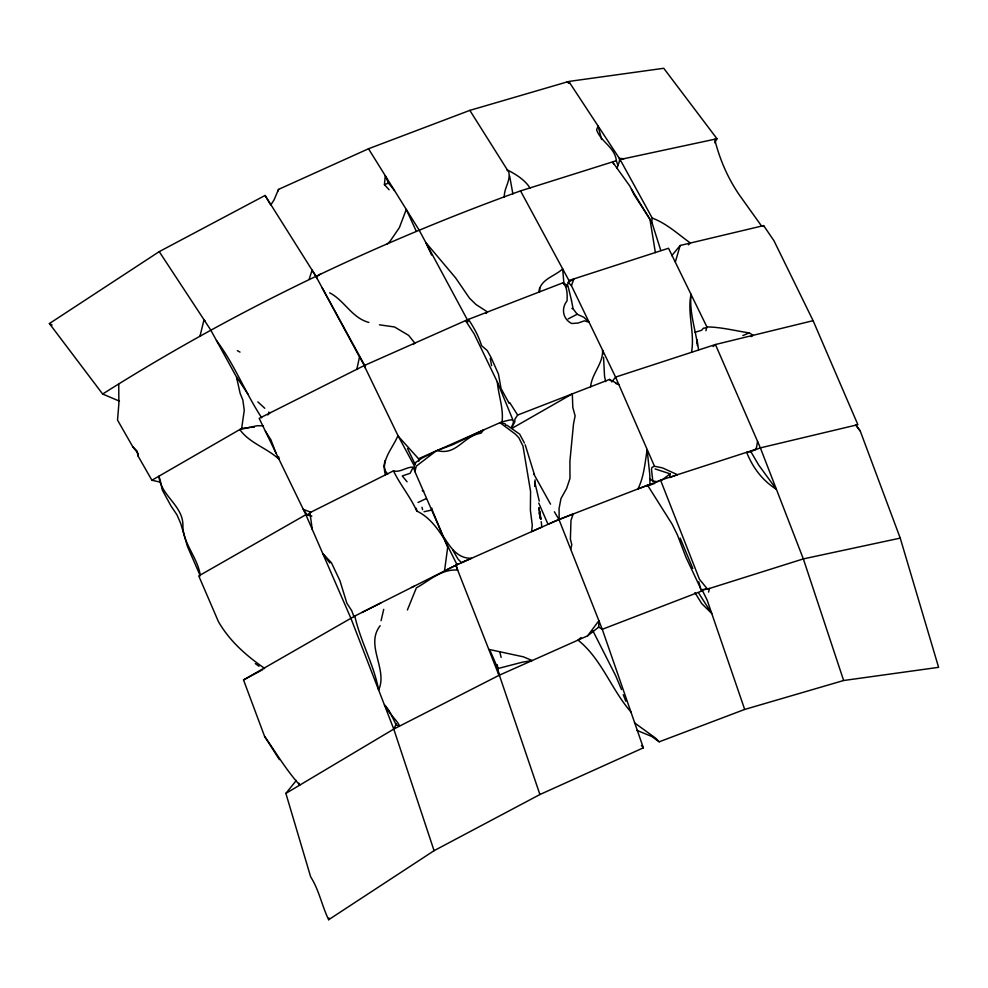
<?xml version="1.0" encoding="UTF-8"?>
<svg xmlns="http://www.w3.org/2000/svg" width="988" height="988" viewBox="0 0 988 988"><rect width="100%" height="100%" fill="white"/><g stroke="black" fill="none" stroke-linecap="round" stroke-linejoin="round"><path stroke-width="1.48" d="M365.338 365.066L365.301 367.956L364.486 366.103L365.338 365.066L467.373 319.803L419.036 229.932L368.499 148.768L278.517 189.4L274.108 199.798L270.934 204.8M698.788 581.784L700.517 588.478M118.745 384.418L118.869 403.808L117.523 420.061L132.787 446.798L137.851 453.196M535.064 479.921L534.841 486.343L534.78 482.156L539.263 501.138M138.122 453.64L137.974 455.863L151.893 480.242L160.921 482.28M414.478 466.188L397.954 435.585C392.755 448.354 380.676 459.828 385.468 474.858M714.707 142.741L716.992 138.752L663.751 68.283L568.792 81.448L619.365 158.401L619.538 161.118L620.254 160.859M655.081 468.93L670.148 473.832L669.815 477.55L677.472 474.697L662.442 467.88L654.488 466.262L615.573 377.095L571.422 285.631L568.31 282.432L573.917 278.888L571.422 285.631M389.136 189.782L384.431 184.67L385.271 175.691L388.469 183.089L394.496 190.511M705.914 330.745L706.902 326.917C721.364 327.114 735.084 330.758 749.237 332.907L753.128 335.315L750.991 336.649M691.514 352.321C694.996 332.795 687.068 313.715 691.032 294.177C689.34 311.047 694.688 327.102 697.367 343.478M651.635 222.671L652.216 218.064L620.106 159.537L716.992 138.752M750.139 451.726L760.365 447.873L857.868 424.655L813.099 320.668L773.962 240.726L763.638 225.597L680.152 245.469L675.384 261.894M119.486 401.165L102.641 394.027L49.4 323.558L159.229 251.631L265.068 195.463L315.765 275.973L359.509 356.964L356.829 369.277L357.483 369.438M538.744 503.077L547.982 524.22L559.171 519.416L559.072 508.548L560.999 498.508L566.667 488.356L569.977 478.414L569.903 461.285L573.497 424.013L575.127 415.874L572.818 407.476L572.311 393.866L512.414 428.113M444.538 570.916L447.675 547.352L432.509 510.759M590.614 386.777C591.701 373.699 603.322 363.485 602.569 350.16L603.347 353.84M757.561 441.414L756.475 447.737L754.906 449.639L660.564 480.18L647.165 485.627M151.893 480.242L241.652 428.471L244.258 410.353L242.85 400.029L240.146 393.372L236.503 377.021L210.543 329.708L159.229 251.631M278.258 190.869L278.517 189.4M571.484 300.352L573.052 308.713L577.165 314.246L583.723 317.197L589.107 322.273L584.476 320.828L578.079 323.051L571.756 323.521C562.814 319.285 560.962 308.305 567.038 300.895C567.297 294.832 567.581 287.409 562.999 282.79L468.411 319.396L467.719 321.495M385.036 460.531L383.912 466.213L385.382 471.017L387.728 474.129M538.979 291.102C540.942 279.024 554.898 276.282 562.678 268.897L564 284.495M200.033 335.982L204.022 319.791L204.948 320.779M554.379 511.772L558.961 519.503L602.272 629.294L643.349 747.83L539.917 794.525L434.078 850.68L328.658 919.717L329.016 917.976M512.389 428.607L512.439 426.495L514.847 421.753L514.871 419.159L517.663 415.046L609.559 379.429L610.72 380.788M381.072 620.686L383.727 609.361M570.694 549.192L571.793 544.721L570.397 539.139L570.978 520.441L573.188 513.995L558.652 519.725M511.166 427.606C517.724 415.849 508.45 420.814 502.089 421.753L418.554 458.753L418.961 461.075M708.569 592.108L709.52 588.453L702.172 589.997L707.161 600.111L744.693 709.433L843.641 680.51L938.6 667.332L900.229 538.114L860.215 430.953L855.966 425.112M471.498 558.294C456.864 558.64 449.824 546.315 442.834 535.595L414.886 471.585L416.331 466.126L436.041 451.01L422.37 457.901L415.738 462.433L415.071 464.854M507.202 170.492L507.363 169.948C515.847 174.258 525.159 180.051 530.013 188.053M309.096 279.382L312.109 270.181L315.345 275.479M566.89 286.73L568.94 280.493L520.54 190.894C374.563 243.653 233.872 310.998 102.641 394.027M763.304 226.524L763.638 225.597M598.358 626.898L602.272 629.294L701.838 590.997L702.196 589.997M616.944 168.38L620.106 159.537M407.402 609.979L416.38 587.848C429.447 580.635 441.525 568.841 457.654 570.064L456.024 565.148L353.642 616.623M328.658 919.717C321.829 905.712 319.112 890.003 310.664 876.862L285.878 793.389L393.767 729.082L396.398 723.71M412.972 467.583L410.144 473.301L402.264 475.944L407.081 481.811M504.337 197.118C503.818 188.3 510.697 181.187 508.845 172.295L469.843 110.384L368.499 148.768M380.17 625.713C364.807 645.263 388.123 669.284 378.639 689.97C373.797 664.381 360.472 641.434 354.803 616.043M611.819 381.961L615.573 377.095L715.436 344.516L813.099 320.668M587.613 635.827L598.889 620.699L598.728 627.121L587.613 635.827L499.002 675.347L393.767 729.082L434.078 850.68M285.878 793.389L296.351 780.409M671.754 255.682L680.152 245.469M267.785 414.911L269.675 413.095L268.699 412.082M387.049 244.197L389.951 241.43L399.374 227.635L406.29 209.444L416.257 231.192M485.923 313.48L487.529 311.998L475.932 304.465L469.498 298.166L455.591 277.863L425.877 242.628L431.645 255.065M688.401 244.814L690.377 243.036C678.077 234.181 666.665 223.449 652.216 218.064M713.138 346.566L715.436 344.516L760.365 447.873L803.343 558.899L843.641 680.51M581.055 637.556L578.017 640.113C601.63 658.885 611.325 689.562 630.912 711.903M413.219 344.429L414.824 343.108L408.674 335.401L394.558 326.979L379.441 324.817M661.713 480.205L670.148 473.832M577.165 314.246L568.149 318.914M321.1 273.602L316.308 276.899L317.309 278.838M388.469 183.089L384.431 184.67M426.211 498.607L418.048 502.472M263.92 668.765L264.537 668.382M694.935 332.326L701.566 330.301L703.394 328.226L706.21 327.769M279.369 759.624L264.599 736.418L243.517 679.929L354.89 616.006M243.517 679.929L262.475 669.778M701.838 590.997L686.005 557.393L677.447 534.99L672.235 524.344L647.548 485.207L646.942 485.516M361.892 612.486L380.923 602.902M411.576 587.49L414.305 586.119M754.424 450.108L754.906 449.639M447.218 569.57L457.012 564.667L445.18 540.979M414.676 467.398C407.439 465.694 400.659 473.03 393.471 470.856L309.923 512.673L312.282 529.445M499.088 675.631L455.777 565.272L459.012 563.691M462.927 562.011L464.558 561.246M541.276 527.296L533.273 530.889M541.795 526.975L541.239 521.615M532.297 531.322L531.63 531.618L532.285 525.307L530.371 510.129L530.581 491.505L522.985 446.082L518.836 437.758L515.353 434.115L499.99 422.679L505.14 423.716L505.671 425.248M455.777 565.272L558.961 519.503M654.488 466.262L651.981 467.349L651.475 469.189L652.772 480.921L657.255 481.749L658.897 481.168M467.225 560.159L461.482 562.666L458.074 559.159L452.825 550.205M470.967 558.529L467.448 560.072M742.84 335.574L749.237 332.907M559.171 519.416L647.548 485.207M637.038 730.428L651.648 736.431L659.206 741.815L744.693 709.433M648.103 485.787L654.945 483.317M568.94 280.493L668.518 248.26L706.902 326.917M520.54 190.894L616.351 160.711C615.042 147.335 600.543 141.605 596.616 129.836L598.073 126.019L601.618 139.506M700.912 589.787L707.445 589.107L803.343 558.899L900.229 538.114M469.843 110.384L566.989 81.979L570.076 83.4M424.05 511.722L431.04 510.191M241.652 428.471L250.063 427.434M251.384 427.31L254.311 427.174M619.365 158.401L623.984 158.698M517.663 415.046L510.166 403.326L509.166 403.326L501.077 388.63L498.458 374.069L491.085 357.508L487.208 350.505L481.564 345.652C478.723 336.266 473.882 327.423 468.411 319.396M263.487 425.816L257.041 425.754L239.788 429.545C249.729 443.365 266.908 447.897 279.011 459.272L278.752 456.913M615.61 383.393L618.809 384.517L609.559 379.429M488.825 649.388L523.418 656.835L532.211 660.54L522.393 662.182L497.89 668.555L490.369 651.277M499.916 652.364L501.138 657.415M569.236 83.288L566.989 81.979M311.85 516.057L305.872 514.699L198.749 575.93L218.41 621.6C229.525 640.953 246.098 655.538 264.142 668.024M571.916 308.429L573.052 308.713M422.247 490.789L423.729 491.16M368.894 322.434C351.926 318.037 344.454 300.401 329.659 292.831M385.802 706.395L384.443 704.987L390.112 712.459L395.99 724.537C407.389 730.972 383.9 708.322 385.802 706.395L389.383 711.249M393.471 470.856C400.165 484.824 410.415 496.841 416.788 511.092C428.916 516.613 437.462 528.259 444.464 539.349M237.342 350.654L239.985 352.111M49.4 323.558L52.105 325.003M655.377 252.644L649.931 219.138L634.247 194.957L629.936 186.226L612.523 161.921L613.881 164.341M634.506 722.846L655.377 737.962L659.206 741.815M467.472 321.792L465.558 320.606L474.203 333.981L497.322 381.924L512.772 419.628M506.807 425.136L519.663 434.14L524.418 443.044M649.598 478.908L652.772 480.921M508.548 402.24L510.166 403.326M255.312 663.59L259.017 666.27M257.868 401.869L264.772 408.291M418.554 458.753L398.325 436.35L364.164 365.585L259.177 418.369L305.872 514.699L350.802 618.056L393.767 729.082M132.787 446.798L136.974 450.923L137.974 455.863M761.587 226.079L739.234 194.809C727.699 177.926 719.585 159.043 714.682 139.246M329.819 562.95L322.73 553.49L331.425 562.74L339.909 580.66L346.887 603.26L351.691 610.646L353.902 616.487M641.397 745.508L643.349 747.83M855.941 425.309L860.215 430.953M264.599 736.418C276.195 752.831 286.187 770.146 299.809 785.09L298.932 783.175M631.567 189.387L651.981 222.658L660.799 250.495M261.697 417.751C245.222 392.816 234.675 364.547 216.483 340.551M414.293 468.72L413.639 467.769L414.886 471.585M248.272 394.583L236.75 377.231L237.058 379.343M707.433 589.083L699.455 579.252L660.564 480.18M265.426 431.262L270.922 439.833L275.924 452.912M265.068 195.463L270.502 204.578M363.992 364.856L359.509 356.964M550.538 504.164L533.94 474.265M698.763 593.22L711.768 613.523L701.702 603.557L694.897 592.59M322.162 287.829L365.239 366.35M162.254 489.974L171.171 506.264L176.963 514.81L180.742 523.529L187.559 546.747L200.268 575.819C198.341 558.64 183.57 544.45 182.879 526.765C184.064 505.733 160.488 495.988 158.945 476.179L160.451 481.242M407.525 448.515L414.812 463.619M562.999 282.79L567.371 285.297M692.81 568.458L680.164 538.164M592.973 630.974L615.66 675.669L621.526 689.575M623.255 694.675L625.799 701.233M498.273 671.988L539.917 794.525M616.351 160.711L617.969 165.527M567.976 285.94L571.472 300.315M525.196 444.773L534.422 474.635M539.028 512.883L540.819 518.935M421.962 507.264L422.617 509.685M509.672 176.099L512.871 193.883M431.818 508.091L432.238 509.956M605.681 381.603L604.545 376.379L603.557 357.261M539.732 291.793L539.646 287.767M541.078 519.206L538.892 507.696L540.275 518.49M490.246 358.422L491.616 365.684M502.089 421.753C503.658 408.13 498.397 395.249 497.322 381.924M497.26 664.677L499.002 675.347M416.331 508.326L416.788 511.092M161.118 483.589L161.921 488.862M539.781 511.685L540.436 518.539M698.565 349.703L697.046 339.662L697.343 345.528M467.373 319.803L467.509 322.57M647.128 449.787L649.795 474.746L649.968 484.478L637.902 488.949C643.991 477.253 645.102 461.89 647.128 449.787M483.589 429.941L481.045 433.176C463.063 436.004 456.728 455.925 437.079 450.54L452.862 444.649L483.589 429.941M310.85 512.216L307.194 514.995L303.291 509.388L310.85 512.216M750.769 451.491L746.669 452.306C752.671 467.534 762.464 480.539 776.395 489.295L758.586 464.903L750.769 451.491"/></g></svg>
